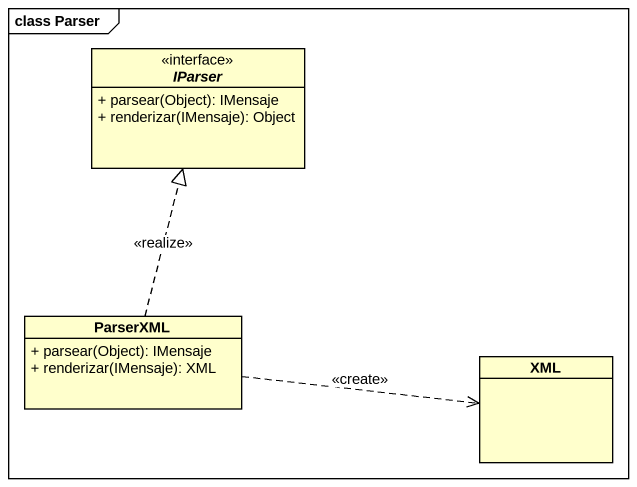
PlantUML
@startuml
mainframe class Parser
hide circle
hide empty members
skinparam classAttributeIconSize 0
interface IParser <<interface>> {
  + parsear(Object): IMensaje
  + renderizar(IMensaje): Object
}
class ParserXML {
  + parsear(Object): IMensaje
  + renderizar(IMensaje): XML
}
class XML
ParserXML .up.|> IParser : <<realize>>
ParserXML .right.> XML : <<create>>
@enduml
